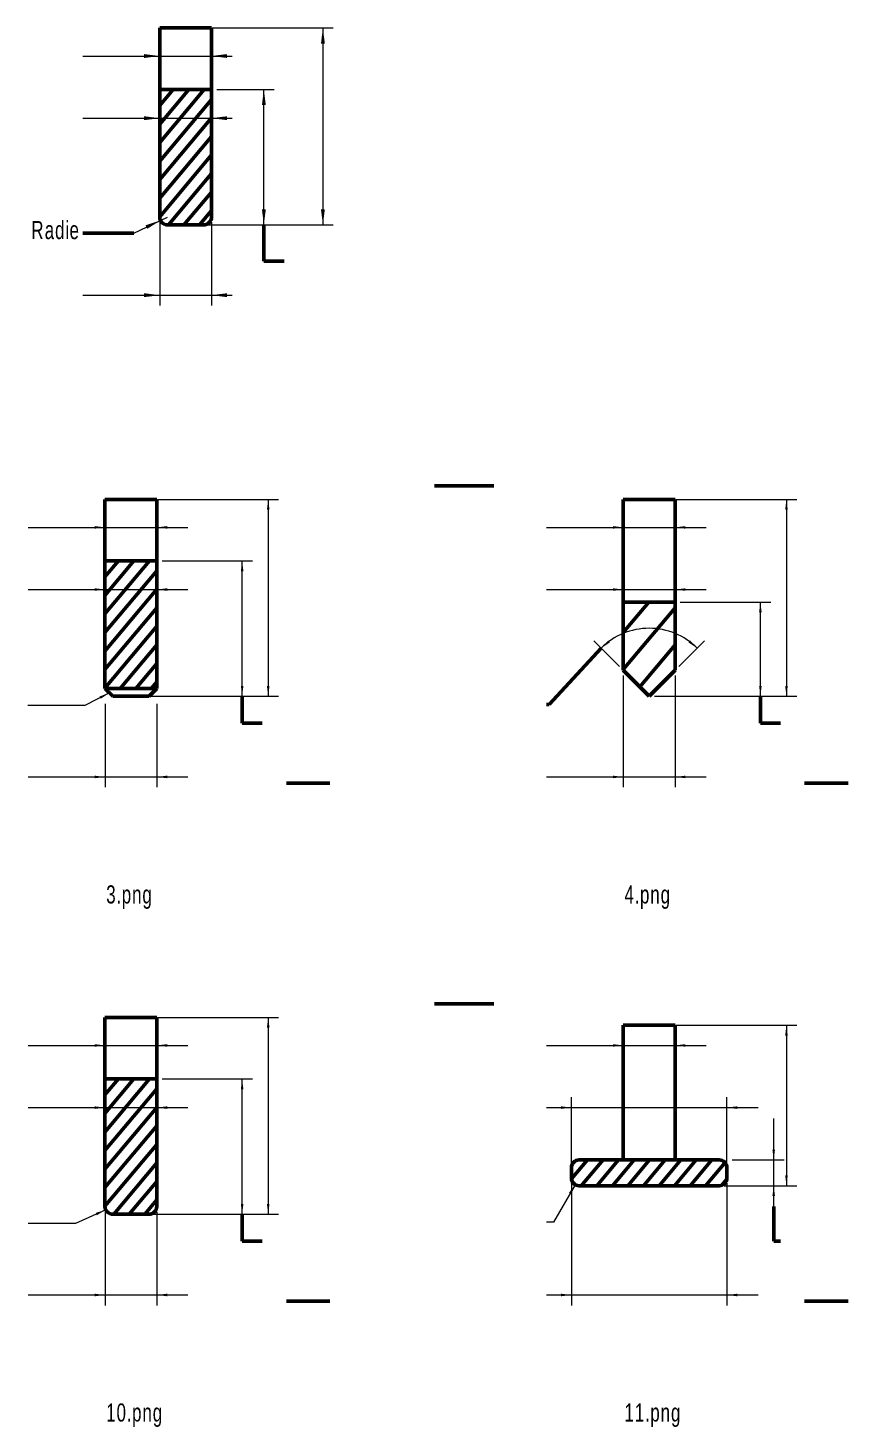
# Model space of a CAD drawing. Header units: millimetres. Extents: x -138 to 541, y -320 to -34.
# Drawn here: x 183.1 to 341.3, y -320.3 to -50.3 of the extents above; entities that cross this region are included whole.
import ezdxf

# ---------------------------------------------------------------- set-up
doc = ezdxf.new("R2010")
doc.units = ezdxf.units.MM
doc.layers.get('0').update_dxf_attribs({"lineweight": 35})
doc.layers.add('Dimension Layer', color=3, linetype='Continuous', lineweight=18)
doc.layers.add('Thick Solid Layer', color=7, linetype='Continuous', lineweight=50)
doc.styles.get("Standard").update_dxf_attribs({"font": '', "width": 0.667})
doc.styles.get('Standard').set_extended_font_data('arial')
doc.dimstyles.get("Standard").update_dxf_attribs({"dimtxt": 3.5, "dimasz": 4, "dimexe": 2, "dimexo": 0, "dimtad": 1, "dimdsep": 46, "dimtxsty": 'Standard', "dimblk": '_CAXARROW', "dimcen": 0, "dimdle": 8, "dimazin": 2, "dimtfac": 0.707107, "dimtdec": 3, "dimtmove": 2, "dimatfit": 3, "dimfxl": 1, "dimfrac": 2, "dimtolj": 1, "dimarcsym": 1})

# ---------------------------------------------------------------- blocks, each defined once
blk = doc.blocks.new('*X2')
at = {"layer": 'Dimension Layer'}
for points in [[(239.97, -50.26), (240.35, -53.26), (239.6, -53.26)], [(239.97, -88.26), (240.35, -85.26), (239.6, -85.26)]]:
    blk.add_hatch(color=0, dxfattribs=at).paths.add_polyline_path(points, flags=0)
at = {"layer": 'Dimension Layer', "color": 0}
for p, q in [((218.63, -50.26), (241.97, -50.26)), ((239.97, -50.26), (239.97, -88.26)), ((218.63, -88.26), (241.97, -88.26))]:
    blk.add_line(p, q, dxfattribs=at)
at = {"layer": 'Dimension Layer', "color": 0, "insert": (239.35, -55.07), "char_height": 3.5, "width": 7, "attachment_point": 5, "rotation": 90, "line_spacing_factor": 1.15057}
blk.add_mtext('\\T1.1; ', dxfattribs=at)
blk = doc.blocks.new('_CAXARROW')
blk.add_hatch(color=0).paths.add_polyline_path([(0, 0), (-1, 0.125), (-1, -0.125)], flags=0)
blk = doc.blocks.new('*X3')
at = {"layer": 'Dimension Layer'}
for points in [[(208.48, -55.67), (205.48, -55.3), (205.48, -56.05)], [(218.48, -55.67), (221.48, -55.3), (221.48, -56.05)]]:
    blk.add_hatch(color=0, dxfattribs=at).paths.add_polyline_path(points, flags=0)
at = {"layer": 'Dimension Layer', "color": 0}
for p, q in [((208.48, -59.36), (208.48, -53.67)), ((218.48, -59.36), (218.48, -53.67)), ((193.64, -55.67), (222.48, -55.67))]:
    blk.add_line(p, q, dxfattribs=at)
at = {"layer": 'Dimension Layer', "color": 0, "insert": (193.64, -55.05), "char_height": 3.5, "width": 7, "attachment_point": 5, "line_spacing_factor": 1.15057}
blk.add_mtext('\\T1.1; ', dxfattribs=at)
blk = doc.blocks.new('*X4')
at = {"layer": 'Dimension Layer'}
for points in [[(228.58, -62.14), (228.21, -65.14), (228.96, -65.14)], [(228.58, -88.26), (228.21, -85.26), (228.96, -85.26)]]:
    blk.add_hatch(color=0, dxfattribs=at).paths.add_polyline_path(points, flags=0)
at = {"layer": 'Dimension Layer', "color": 0}
for p, q in [((219.48, -62.14), (230.58, -62.14)), ((228.58, -88.26), (228.58, -62.14)), ((214.48, -88.26), (230.58, -88.26))]:
    blk.add_line(p, q, dxfattribs=at)
at = {"layer": 'Dimension Layer', "color": 0, "insert": (227.96, -75.2), "char_height": 3.5, "width": 7, "attachment_point": 5, "rotation": 90, "line_spacing_factor": 1.15057}
blk.add_mtext('\\T1.1; ', dxfattribs=at)
blk = doc.blocks.new('*X5')
at = {"layer": 'Dimension Layer'}
for points in [[(208.48, -67.67), (205.48, -67.3), (205.48, -68.05)], [(218.48, -67.67), (221.48, -67.3), (221.48, -68.05)]]:
    blk.add_hatch(color=0, dxfattribs=at).paths.add_polyline_path(points, flags=0)
at = {"layer": 'Dimension Layer', "color": 0}
for p, q in [((208.48, -73.19), (208.48, -65.67)), ((218.48, -73.19), (218.48, -65.67)), ((193.64, -67.67), (222.48, -67.67))]:
    blk.add_line(p, q, dxfattribs=at)
at = {"layer": 'Dimension Layer', "color": 0, "insert": (193.64, -67.05), "char_height": 3.5, "width": 7, "attachment_point": 5, "line_spacing_factor": 1.15057}
blk.add_mtext('\\T1.1; ', dxfattribs=at)
blk = doc.blocks.new('*X6')
at = {"layer": 'Dimension Layer'}
for points in [[(208.48, -101.84), (205.48, -101.46), (205.48, -102.21)], [(218.48, -101.84), (221.48, -101.46), (221.48, -102.21)]]:
    blk.add_hatch(color=0, dxfattribs=at).paths.add_polyline_path(points, flags=0)
at = {"layer": 'Dimension Layer', "color": 0}
for p, q in [((208.48, -87.76), (208.48, -103.84)), ((218.48, -87.76), (218.48, -103.84)), ((193.64, -101.84), (222.48, -101.84))]:
    blk.add_line(p, q, dxfattribs=at)
at = {"layer": 'Dimension Layer', "color": 0, "insert": (193.64, -101.21), "char_height": 3.5, "width": 7, "attachment_point": 5, "line_spacing_factor": 1.15057}
blk.add_mtext('\\T1.1; ', dxfattribs=at)
blk = doc.blocks.new('*X7')
at = {"layer": 'Dimension Layer'}
blk.add_hatch(color=0, dxfattribs=at).paths.add_polyline_path([(208.63, -87.4), (205.76, -88.35), (206.08, -89.03)], flags=0)
at = {"layer": 'Dimension Layer', "color": 0}
for q in [(209.98, -86.76), (201.18, -89.84)]:
    blk.add_line((203.51, -89.84), q, dxfattribs=at)
blk = doc.blocks.new('*X31')
at = {"layer": 'Dimension Layer'}
for points in [[(329.42, -242.75), (329.67, -244.75), (329.17, -244.75)], [(329.42, -273.75), (329.67, -271.75), (329.17, -271.75)]]:
    blk.add_hatch(color=0, dxfattribs=at).paths.add_polyline_path(points, flags=0)
at = {"layer": 'Dimension Layer', "color": 0}
for p, q in [((308.08, -242.75), (331.42, -242.75)), ((329.42, -242.75), (329.42, -273.75)), ((317.43, -273.75), (331.42, -273.75))]:
    blk.add_line(p, q, dxfattribs=at)
at = {"layer": 'Dimension Layer', "color": 0, "insert": (328.79, -246.06), "char_height": 3.5, "width": 7, "attachment_point": 5, "rotation": 90, "line_spacing_factor": 1.15057}
blk.add_mtext('\\T1.1; ', dxfattribs=at)
blk = doc.blocks.new('*X32')
at = {"layer": 'Dimension Layer'}
for points in [[(297.93, -246.66), (295.93, -246.41), (295.93, -246.91)], [(307.93, -246.66), (309.93, -246.41), (309.93, -246.91)]]:
    blk.add_hatch(color=0, dxfattribs=at).paths.add_polyline_path(points, flags=0)
at = {"layer": 'Dimension Layer', "color": 0}
for p, q in [((297.93, -250.35), (297.93, -244.66)), ((307.93, -250.35), (307.93, -244.66)), ((283.09, -246.66), (313.93, -246.66))]:
    blk.add_line(p, q, dxfattribs=at)
at = {"layer": 'Dimension Layer', "color": 0, "insert": (283.09, -246.04), "char_height": 3.5, "width": 7, "attachment_point": 5, "line_spacing_factor": 1.15057}
blk.add_mtext('\\T1.1; ', dxfattribs=at)
blk = doc.blocks.new('*X33')
at = {"layer": 'Dimension Layer'}
for points in [[(326.96, -268.75), (326.71, -266.75), (327.21, -266.75)], [(326.96, -273.75), (326.71, -275.75), (327.21, -275.75)]]:
    blk.add_hatch(color=0, dxfattribs=at).paths.add_polyline_path(points, flags=0)
at = {"layer": 'Dimension Layer', "color": 0}
for p, q in [((326.96, -281.75), (326.96, -260.75)), ((318.93, -268.75), (328.96, -268.75)), ((317.43, -273.75), (328.96, -273.75))]:
    blk.add_line(p, q, dxfattribs=at)
at = {"layer": 'Dimension Layer', "color": 0, "insert": (326.34, -271.25), "char_height": 3.5, "width": 7, "attachment_point": 5, "rotation": 90, "line_spacing_factor": 1.15057}
blk.add_mtext('\\T1.1; ', dxfattribs=at)
blk = doc.blocks.new('*X34')
at = {"layer": 'Dimension Layer'}
for points in [[(287.93, -258.66), (285.93, -258.41), (285.93, -258.91)], [(317.93, -258.66), (319.93, -258.41), (319.93, -258.91)]]:
    blk.add_hatch(color=0, dxfattribs=at).paths.add_polyline_path(points, flags=0)
at = {"layer": 'Dimension Layer', "color": 0}
for p, q in [((283.09, -258.66), (323.93, -258.66)), ((287.93, -273.25), (287.93, -256.66)), ((317.93, -273.25), (317.93, -256.66))]:
    blk.add_line(p, q, dxfattribs=at)
at = {"layer": 'Dimension Layer', "color": 0, "insert": (283.09, -258.04), "char_height": 3.5, "width": 7, "attachment_point": 5, "line_spacing_factor": 1.15057}
blk.add_mtext('\\T1.1; ', dxfattribs=at)
blk = doc.blocks.new('*X36')
at = {"layer": 'Dimension Layer'}
for points in [[(287.93, -294.83), (285.93, -294.58), (285.93, -295.08)], [(317.93, -294.83), (319.93, -294.58), (319.93, -295.08)]]:
    blk.add_hatch(color=0, dxfattribs=at).paths.add_polyline_path(points, flags=0)
at = {"layer": 'Dimension Layer', "color": 0}
for p, q in [((287.93, -273.25), (287.93, -296.83)), ((317.93, -273.25), (317.93, -296.83)), ((283.09, -294.83), (323.93, -294.83))]:
    blk.add_line(p, q, dxfattribs=at)
at = {"layer": 'Dimension Layer', "color": 0, "insert": (283.09, -294.2), "char_height": 3.5, "width": 7, "attachment_point": 5, "line_spacing_factor": 1.15057}
blk.add_mtext('\\T1.1; ', dxfattribs=at)
blk = doc.blocks.new('*X48')
at = {"layer": 'Dimension Layer'}
for points in [[(329.42, -141.25), (329.67, -143.25), (329.17, -143.25)], [(329.42, -179.25), (329.67, -177.25), (329.17, -177.25)]]:
    blk.add_hatch(color=0, dxfattribs=at).paths.add_polyline_path(points, flags=0)
at = {"layer": 'Dimension Layer', "color": 0}
for p, q in [((308.08, -141.25), (331.42, -141.25)), ((329.42, -141.25), (329.42, -179.25)), ((308.08, -179.25), (331.42, -179.25))]:
    blk.add_line(p, q, dxfattribs=at)
at = {"layer": 'Dimension Layer', "color": 0, "insert": (328.79, -146.06), "char_height": 3.5, "width": 7, "attachment_point": 5, "rotation": 90, "line_spacing_factor": 1.15057}
blk.add_mtext('\\T1.1; ', dxfattribs=at)
blk = doc.blocks.new('*X49')
at = {"layer": 'Dimension Layer'}
for points in [[(297.93, -146.66), (295.93, -146.41), (295.93, -146.91)], [(307.93, -146.66), (309.93, -146.41), (309.93, -146.91)]]:
    blk.add_hatch(color=0, dxfattribs=at).paths.add_polyline_path(points, flags=0)
at = {"layer": 'Dimension Layer', "color": 0}
for p, q in [((297.93, -150.35), (297.93, -144.66)), ((307.93, -150.35), (307.93, -144.66)), ((283.09, -146.66), (313.93, -146.66))]:
    blk.add_line(p, q, dxfattribs=at)
at = {"layer": 'Dimension Layer', "color": 0, "insert": (283.09, -146.04), "char_height": 3.5, "width": 7, "attachment_point": 5, "line_spacing_factor": 1.15057}
blk.add_mtext('\\T1.1; ', dxfattribs=at)
blk = doc.blocks.new('*X50')
at = {"layer": 'Dimension Layer'}
for points in [[(324.39, -161.07), (324.14, -163.07), (324.64, -163.07)], [(324.39, -179.25), (324.14, -177.25), (324.64, -177.25)]]:
    blk.add_hatch(color=0, dxfattribs=at).paths.add_polyline_path(points, flags=0)
at = {"layer": 'Dimension Layer', "color": 0}
for p, q in [((308.93, -161.07), (326.39, -161.07)), ((324.39, -179.25), (324.39, -161.07)), ((303.93, -179.25), (326.39, -179.25))]:
    blk.add_line(p, q, dxfattribs=at)
at = {"layer": 'Dimension Layer', "color": 0, "insert": (323.77, -170.16), "char_height": 3.5, "width": 7, "attachment_point": 5, "rotation": 90, "line_spacing_factor": 1.15057}
blk.add_mtext('\\T1.1; ', dxfattribs=at)
blk = doc.blocks.new('*X51')
at = {"layer": 'Dimension Layer'}
for points in [[(293.66, -169.98), (295.34, -168.87), (295.03, -168.48)], [(312.19, -169.98), (310.52, -168.87), (310.83, -168.48)]]:
    blk.add_hatch(color=0, dxfattribs=at).paths.add_polyline_path(points, flags=0)
at = {"layer": 'Dimension Layer', "color": 0}
for p, q in [((297.22, -173.54), (292.25, -168.57)), ((308.63, -173.54), (313.61, -168.57))]:
    blk.add_line(p, q, dxfattribs=at)
for start, end in [(90, 135), (45, 90)]:
    blk.add_arc((302.93, -179.25), 13.11, start, end, dxfattribs=at)
at = {"layer": 'Dimension Layer', "color": 0, "insert": (302.93, -166.14), "char_height": 3.5, "width": 7, "attachment_point": 5, "line_spacing_factor": 1.15057}
blk.add_mtext('\\T1.1; ', dxfattribs=at)
blk = doc.blocks.new('*X52')
at = {"layer": 'Dimension Layer'}
for points in [[(297.93, -158.66), (295.93, -158.41), (295.93, -158.91)], [(307.93, -158.66), (309.93, -158.41), (309.93, -158.91)]]:
    blk.add_hatch(color=0, dxfattribs=at).paths.add_polyline_path(points, flags=0)
at = {"layer": 'Dimension Layer', "color": 0}
for p, q in [((283.09, -158.66), (313.93, -158.66)), ((297.93, -164.18), (297.93, -156.66)), ((307.93, -164.18), (307.93, -156.66))]:
    blk.add_line(p, q, dxfattribs=at)
at = {"layer": 'Dimension Layer', "color": 0, "insert": (283.09, -158.04), "char_height": 3.5, "width": 7, "attachment_point": 5, "line_spacing_factor": 1.15057}
blk.add_mtext('\\T1.1; ', dxfattribs=at)
blk = doc.blocks.new('*X53')
at = {"layer": 'Dimension Layer'}
for points in [[(297.93, -194.83), (295.93, -194.58), (295.93, -195.08)], [(307.93, -194.83), (309.93, -194.58), (309.93, -195.08)]]:
    blk.add_hatch(color=0, dxfattribs=at).paths.add_polyline_path(points, flags=0)
at = {"layer": 'Dimension Layer', "color": 0}
for p, q in [((297.93, -175.25), (297.93, -196.83)), ((307.93, -175.25), (307.93, -196.83)), ((283.09, -194.83), (313.93, -194.83))]:
    blk.add_line(p, q, dxfattribs=at)
at = {"layer": 'Dimension Layer', "color": 0, "insert": (283.09, -194.2), "char_height": 3.5, "width": 7, "attachment_point": 5, "line_spacing_factor": 1.15057}
blk.add_mtext('\\T1.1; ', dxfattribs=at)
blk = doc.blocks.new('*X54')
at = {"layer": 'Dimension Layer'}
for points in [[(229.42, -241.25), (229.67, -243.25), (229.17, -243.25)], [(229.42, -279.25), (229.67, -277.25), (229.17, -277.25)]]:
    blk.add_hatch(color=0, dxfattribs=at).paths.add_polyline_path(points, flags=0)
at = {"layer": 'Dimension Layer', "color": 0}
for p, q in [((208.08, -241.25), (231.42, -241.25)), ((229.42, -241.25), (229.42, -279.25)), ((208.08, -279.25), (231.42, -279.25))]:
    blk.add_line(p, q, dxfattribs=at)
at = {"layer": 'Dimension Layer', "color": 0, "insert": (228.79, -246.06), "char_height": 3.5, "width": 7, "attachment_point": 5, "rotation": 90, "line_spacing_factor": 1.15057}
blk.add_mtext('\\T1.1; ', dxfattribs=at)
blk = doc.blocks.new('*X55')
at = {"layer": 'Dimension Layer'}
for points in [[(197.93, -246.66), (195.93, -246.41), (195.93, -246.91)], [(207.93, -246.66), (209.93, -246.41), (209.93, -246.91)]]:
    blk.add_hatch(color=0, dxfattribs=at).paths.add_polyline_path(points, flags=0)
at = {"layer": 'Dimension Layer', "color": 0}
for p, q in [((197.93, -250.35), (197.93, -244.66)), ((207.93, -250.35), (207.93, -244.66)), ((183.09, -246.66), (213.93, -246.66))]:
    blk.add_line(p, q, dxfattribs=at)
at = {"layer": 'Dimension Layer', "color": 0, "insert": (183.09, -246.04), "char_height": 3.5, "width": 7, "attachment_point": 5, "line_spacing_factor": 1.15057}
blk.add_mtext('\\T1.1; ', dxfattribs=at)
blk = doc.blocks.new('*X56')
at = {"layer": 'Dimension Layer'}
for points in [[(224.39, -253.13), (224.14, -255.13), (224.64, -255.13)], [(224.39, -279.25), (224.14, -277.25), (224.64, -277.25)]]:
    blk.add_hatch(color=0, dxfattribs=at).paths.add_polyline_path(points, flags=0)
at = {"layer": 'Dimension Layer', "color": 0}
for p, q in [((208.93, -253.13), (226.39, -253.13)), ((224.39, -279.25), (224.39, -253.13)), ((203.93, -279.25), (226.39, -279.25))]:
    blk.add_line(p, q, dxfattribs=at)
at = {"layer": 'Dimension Layer', "color": 0, "insert": (223.77, -266.19), "char_height": 3.5, "width": 7, "attachment_point": 5, "rotation": 90, "line_spacing_factor": 1.15057}
blk.add_mtext('\\T1.1; ', dxfattribs=at)
blk = doc.blocks.new('*X57')
at = {"layer": 'Dimension Layer'}
for points in [[(197.93, -258.66), (195.93, -258.41), (195.93, -258.91)], [(207.93, -258.66), (209.93, -258.41), (209.93, -258.91)]]:
    blk.add_hatch(color=0, dxfattribs=at).paths.add_polyline_path(points, flags=0)
at = {"layer": 'Dimension Layer', "color": 0}
for p, q in [((183.09, -258.66), (213.93, -258.66)), ((197.93, -264.18), (197.93, -256.66)), ((207.93, -264.18), (207.93, -256.66))]:
    blk.add_line(p, q, dxfattribs=at)
at = {"layer": 'Dimension Layer', "color": 0, "insert": (183.09, -258.04), "char_height": 3.5, "width": 7, "attachment_point": 5, "line_spacing_factor": 1.15057}
blk.add_mtext('\\T1.1; ', dxfattribs=at)
blk = doc.blocks.new('*X58')
at = {"layer": 'Dimension Layer'}
for points in [[(197.93, -294.83), (195.93, -294.58), (195.93, -295.08)], [(207.93, -294.83), (209.93, -294.58), (209.93, -295.08)]]:
    blk.add_hatch(color=0, dxfattribs=at).paths.add_polyline_path(points, flags=0)
at = {"layer": 'Dimension Layer', "color": 0}
for p, q in [((197.93, -278.75), (197.93, -296.83)), ((207.93, -278.75), (207.93, -296.83)), ((183.09, -294.83), (213.93, -294.83))]:
    blk.add_line(p, q, dxfattribs=at)
at = {"layer": 'Dimension Layer', "color": 0, "insert": (183.09, -294.2), "char_height": 3.5, "width": 7, "attachment_point": 5, "line_spacing_factor": 1.15057}
blk.add_mtext('\\T1.1; ', dxfattribs=at)
blk = doc.blocks.new('*X69')
at = {"layer": 'Dimension Layer'}
for points in [[(229.42, -141.25), (229.67, -143.25), (229.17, -143.25)], [(229.42, -179.25), (229.67, -177.25), (229.17, -177.25)]]:
    blk.add_hatch(color=0, dxfattribs=at).paths.add_polyline_path(points, flags=0)
at = {"layer": 'Dimension Layer', "color": 0}
for p, q in [((208.08, -141.25), (231.42, -141.25)), ((229.42, -141.25), (229.42, -179.25)), ((208.08, -179.25), (231.42, -179.25))]:
    blk.add_line(p, q, dxfattribs=at)
at = {"layer": 'Dimension Layer', "color": 0, "insert": (228.79, -146.06), "char_height": 3.5, "width": 7, "attachment_point": 5, "rotation": 90, "line_spacing_factor": 1.15057}
blk.add_mtext('\\T1.1; ', dxfattribs=at)
blk = doc.blocks.new('*X70')
at = {"layer": 'Dimension Layer'}
for points in [[(197.93, -146.66), (195.93, -146.41), (195.93, -146.91)], [(207.93, -146.66), (209.93, -146.41), (209.93, -146.91)]]:
    blk.add_hatch(color=0, dxfattribs=at).paths.add_polyline_path(points, flags=0)
at = {"layer": 'Dimension Layer', "color": 0}
for p, q in [((197.93, -150.35), (197.93, -144.66)), ((207.93, -150.35), (207.93, -144.66)), ((183.09, -146.66), (213.93, -146.66))]:
    blk.add_line(p, q, dxfattribs=at)
at = {"layer": 'Dimension Layer', "color": 0, "insert": (183.09, -146.04), "char_height": 3.5, "width": 7, "attachment_point": 5, "line_spacing_factor": 1.15057}
blk.add_mtext('\\T1.1; ', dxfattribs=at)
blk = doc.blocks.new('*X71')
at = {"layer": 'Dimension Layer'}
for points in [[(224.39, -153.13), (224.14, -155.13), (224.64, -155.13)], [(224.39, -179.25), (224.14, -177.25), (224.64, -177.25)]]:
    blk.add_hatch(color=0, dxfattribs=at).paths.add_polyline_path(points, flags=0)
at = {"layer": 'Dimension Layer', "color": 0}
for p, q in [((208.93, -153.13), (226.39, -153.13)), ((224.39, -179.25), (224.39, -153.13)), ((203.93, -179.25), (226.39, -179.25))]:
    blk.add_line(p, q, dxfattribs=at)
at = {"layer": 'Dimension Layer', "color": 0, "insert": (223.77, -166.19), "char_height": 3.5, "width": 7, "attachment_point": 5, "rotation": 90, "line_spacing_factor": 1.15057}
blk.add_mtext('\\T1.1; ', dxfattribs=at)
blk = doc.blocks.new('*X72')
at = {"layer": 'Dimension Layer'}
for points in [[(197.93, -158.66), (195.93, -158.41), (195.93, -158.91)], [(207.93, -158.66), (209.93, -158.41), (209.93, -158.91)]]:
    blk.add_hatch(color=0, dxfattribs=at).paths.add_polyline_path(points, flags=0)
at = {"layer": 'Dimension Layer', "color": 0}
for p, q in [((183.09, -158.66), (213.93, -158.66)), ((197.93, -164.18), (197.93, -156.66)), ((207.93, -164.18), (207.93, -156.66))]:
    blk.add_line(p, q, dxfattribs=at)
at = {"layer": 'Dimension Layer', "color": 0, "insert": (183.09, -158.04), "char_height": 3.5, "width": 7, "attachment_point": 5, "line_spacing_factor": 1.15057}
blk.add_mtext('\\T1.1; ', dxfattribs=at)
blk = doc.blocks.new('*X73')
at = {"layer": 'Dimension Layer'}
for points in [[(197.93, -194.83), (195.93, -194.58), (195.93, -195.08)], [(207.93, -194.83), (209.93, -194.58), (209.93, -195.08)]]:
    blk.add_hatch(color=0, dxfattribs=at).paths.add_polyline_path(points, flags=0)
at = {"layer": 'Dimension Layer', "color": 0}
for p, q in [((197.93, -180.75), (197.93, -196.83)), ((207.93, -180.75), (207.93, -196.83)), ((183.09, -194.83), (213.93, -194.83))]:
    blk.add_line(p, q, dxfattribs=at)
at = {"layer": 'Dimension Layer', "color": 0, "insert": (183.09, -194.2), "char_height": 3.5, "width": 7, "attachment_point": 5, "line_spacing_factor": 1.15057}
blk.add_mtext('\\T1.1; ', dxfattribs=at)
blk = doc.blocks.new('*X95')
at = {"layer": 'Dimension Layer', "linetype": 'Continuous'}
blk.add_hatch(color=0, dxfattribs=at).paths.add_polyline_path([(15.71, 2.44), (14.05, 1.3), (13.82, 1.74)], flags=0)
at = {"layer": 'Dimension Layer', "color": 0}
for p, q in [((10.99, 0), (0, 0)), ((15.71, 2.44), (10.99, 0))]:
    blk.add_line(p, q, dxfattribs=at)
blk = doc.blocks.new('*X98')
at = {"layer": 'Dimension Layer', "linetype": 'Continuous'}
blk.add_hatch(color=0, dxfattribs=at).paths.add_polyline_path([(5.56, 7.24), (4.78, 5.39), (4.35, 5.64)], flags=0)
at = {"layer": 'Dimension Layer', "color": 0}
for p, q in [((5.56, 7.24), (1.38, 0)), ((1.38, 0), (0, 0))]:
    blk.add_line(p, q, dxfattribs=at)
blk = doc.blocks.new('*X99')
at = {"layer": 'Dimension Layer', "linetype": 'Continuous'}
blk.add_hatch(color=0, dxfattribs=at).paths.add_polyline_path([(14.98, 2.67), (13.27, 1.61), (13.06, 2.06)], flags=0)
at = {"layer": 'Dimension Layer', "color": 0}
for p, q in [((9.16, 0), (0, 0)), ((14.98, 2.67), (9.16, 0))]:
    blk.add_line(p, q, dxfattribs=at)

msp = doc.modelspace()

# ---------------------------------------------------------------- linework, layer by layer
at = {"layer": 'Thick Solid Layer'}
for p, q in [((208.485, -50.258), (218.485, -50.258)), ((208.485, -86.758), (208.485, -50.258)), ((218.485, -86.758), (218.485, -50.258)), ((208.485, -62.142), (218.485, -62.142)), ((217.08, -62.142), (208.485, -72.385)), ((214.08, -62.142), (208.485, -68.81)), ((211.08, -62.142), (208.485, -65.235)), ((218.485, -64.043), (208.485, -75.96)), ((218.485, -67.618), (208.485, -79.536)), ((218.485, -71.193), (208.485, -83.111)), ((218.485, -74.769), (208.485, -86.686)), ((218.485, -78.344), (210.166, -88.258)), ((218.485, -81.919), (213.166, -88.258)), ((218.485, -85.495), (216.166, -88.258)), ((216.985, -88.258), (209.985, -88.258)), ((228.582, -88.258), (228.582, -95.258)), ((193.645, -89.837), (203.512, -89.837)), ((228.582, -95.258), (232.474, -95.258)), ((272.927, -138.625), (261.515, -138.625)), ((197.927, -141.247), (207.927, -141.247)), ((197.927, -177.747), (197.927, -141.247)), ((207.927, -177.747), (207.927, -141.247)), ((297.927, -141.247), (307.927, -141.247)), ((297.927, -174.247), (297.927, -141.247)), ((307.927, -174.247), (307.927, -141.247)), ((206.523, -153.131), (197.927, -163.374)), ((203.523, -153.131), (197.927, -159.799)), ((200.523, -153.131), (197.927, -156.224)), ((198.041, -153.131), (208.041, -153.131)), ((207.927, -155.032), (197.927, -166.949)), ((207.927, -158.607), (197.927, -170.525)), ((302.864, -161.066), (297.927, -166.949)), ((298.041, -161.066), (308.041, -161.066)), ((207.927, -162.182), (197.927, -174.1)), ((307.927, -162.182), (297.927, -174.1)), ((207.927, -165.758), (197.927, -177.675)), ((207.927, -169.333), (200.867, -177.747)), ((293.66, -169.98), (283.659, -180.829)), ((307.927, -169.333), (301.123, -177.442)), ((207.927, -172.908), (203.867, -177.747)), ((302.927, -179.247), (297.927, -174.247)), ((302.927, -179.247), (307.927, -174.247)), ((199.427, -179.247), (197.927, -177.747)), ((197.927, -177.747), (207.927, -177.747)), ((207.927, -177.747), (206.427, -179.247)), ((207.927, -176.484), (206.867, -177.747)), ((206.427, -179.247), (199.427, -179.247)), ((224.392, -179.247), (224.392, -184.425)), ((283.087, -180.826), (283.659, -180.829)), ((324.392, -179.247), (324.392, -184.425)), ((224.392, -184.425), (228.284, -184.425)), ((324.392, -184.425), (328.284, -184.425)), ((232.927, -196.002), (241.297, -196.002)), ((332.927, -196.002), (341.297, -196.002)), ((272.927, -238.625), (261.515, -238.625)), ((197.927, -241.247), (207.927, -241.247)), ((197.927, -277.747), (197.927, -241.247)), ((207.927, -277.747), (207.927, -241.247)), ((297.927, -242.747), (307.927, -242.747)), ((297.927, -242.747), (297.927, -268.747)), ((307.927, -242.747), (307.927, -268.747)), ((197.927, -253.131), (207.927, -253.131)), ((206.523, -253.131), (197.927, -263.374)), ((203.523, -253.131), (197.927, -259.799)), ((200.523, -253.131), (197.927, -256.224)), ((207.927, -255.032), (197.927, -266.949)), ((207.927, -258.607), (197.927, -270.525)), ((207.927, -262.182), (197.927, -274.1)), ((207.927, -265.758), (197.927, -277.675)), ((207.927, -269.333), (199.609, -279.247)), ((291.023, -268.747), (287.938, -272.423)), ((289.427, -268.747), (316.427, -268.747)), ((294.023, -268.747), (289.827, -273.747)), ((297.023, -268.747), (292.827, -273.747)), ((300.023, -268.747), (295.827, -273.747)), ((303.023, -268.747), (298.827, -273.747)), ((306.023, -268.747), (301.827, -273.747)), ((309.023, -268.747), (304.827, -273.747)), ((312.023, -268.747), (307.827, -273.747)), ((315.023, -268.747), (310.827, -273.747)), ((317.575, -269.281), (313.827, -273.747)), ((287.927, -272.247), (287.927, -270.247)), ((317.913, -272.453), (316.888, -273.674)), ((317.927, -272.247), (317.927, -270.247)), ((207.927, -272.908), (202.609, -279.247)), ((289.427, -273.747), (316.427, -273.747)), ((207.927, -276.484), (205.609, -279.247)), ((326.964, -277.747), (326.964, -284.425)), ((206.427, -279.247), (199.427, -279.247)), ((224.392, -279.247), (224.392, -284.425)), ((224.392, -284.425), (228.284, -284.425)), ((326.964, -284.425), (328.284, -284.425)), ((232.927, -296.002), (241.297, -296.002)), ((332.927, -296.002), (341.297, -296.002))]:
    msp.add_line(p, q, dxfattribs=at)
for centre, start, end in [((209.985, -86.758), 180, 270), ((216.985, -86.758), 270, 0), ((289.427, -270.247), 90, 180), ((316.427, -270.247), 0, 90), ((289.427, -272.247), 180, 270), ((316.427, -272.247), 270, 360), ((199.427, -277.747), 180, 270), ((206.427, -277.747), 270, 0)]:
    msp.add_arc(centre, 1.5, start, end, dxfattribs=at)

# ---------------------------------------------------------------- block references
at = {"layer": 'Dimension Layer'}
for name, p in [('*X95', (183.069, -181.035)), ('*X98', (283.087, -280.774)), ('*X99', (183.087, -281.049))]:
    msp.add_blockref(name, p, dxfattribs=at)

# ---------------------------------------------------------------- texts
at = {"layer": 'Dimension Layer', "char_height": 3.5, "width": 22.23408, "attachment_point": 1, "line_spacing_factor": 1.15057}
for s, insert in [('\\T1.1;3.png', (198.166, -215.76)), ('\\T1.1;4.png', (298.166, -215.76)), ('\\T1.1;10.png', (198.166, -315.76)), ('\\T1.1;11.png', (298.166, -315.76))]:
    msp.add_mtext(s, dxfattribs=dict(at, insert=insert))
at = {"layer": 'Thick Solid Layer', "insert": (183.71, -87.511), "char_height": 3.5, "width": 39.46175, "attachment_point": 1}
msp.add_mtext('\\T1.1;Radie', dxfattribs=at)

# ---------------------------------------------------------------- dimensions: what is measured, and where the dimension line sits
at = {"layer": 'Dimension Layer'}
for base, p1, p2, angle, override, picture, middle in [((239.974, -88.258), (217.634, -50.258), (217.634, -88.258), 270, {"dimscale": 1, "dimasz": 3, "dimexo": 1, "dimsah": 1, "dimtfill": 1}, '*X2', (239.349, -55.073)), ((228.582, -62.142), (213.485, -88.258), (218.485, -62.142), 90, {"dimscale": 1, "dimasz": 3, "dimexo": 1, "dimsah": 1, "dimdle": 6, "dimtfill": 1}, '*X4', (227.957, -75.2)), ((229.417, -179.247), (207.077, -141.247), (207.077, -179.247), 270, {"dimscale": 1, "dimasz": 2, "dimexo": 1, "dimsah": 1, "dimtfill": 1}, '*X69', (228.792, -146.062)), ((329.417, -179.247), (307.077, -141.247), (307.077, -179.247), 270, {"dimscale": 1, "dimasz": 2, "dimexo": 1, "dimsah": 1, "dimtfill": 1}, '*X48', (328.792, -146.062)), ((207.927, -146.662), (197.927, -153.346), (207.927, -153.346), 0, {"dimscale": 1, "dimasz": 2, "dimexo": 3, "dimsah": 1, "dimdle": 6, "dimtfill": 1}, '*X70', (183.087, -146.037)), ((224.392, -153.131), (202.927, -179.247), (207.927, -153.131), 90, {"dimscale": 1, "dimasz": 2, "dimexo": 1, "dimsah": 1, "dimdle": 6, "dimtfill": 1}, '*X71', (223.767, -166.189)), ((324.392, -161.066), (302.927, -179.247), (307.927, -161.066), 90, {"dimscale": 1, "dimasz": 2, "dimexo": 1, "dimsah": 1, "dimdle": 6, "dimtfill": 1}, '*X50', (323.767, -170.156)), ((229.417, -279.247), (207.077, -241.247), (207.077, -279.247), 270, {"dimscale": 1, "dimasz": 2, "dimexo": 1, "dimsah": 1, "dimtfill": 1}, '*X54', (228.792, -246.062)), ((329.417, -273.747), (307.077, -242.747), (316.427, -273.747), 270, {"dimscale": 1, "dimasz": 2, "dimexo": 1, "dimsah": 1, "dimtfill": 1}, '*X31', (328.792, -246.062)), ((224.392, -253.131), (202.927, -279.247), (207.927, -253.131), 90, {"dimscale": 1, "dimasz": 2, "dimexo": 1, "dimsah": 1, "dimdle": 6, "dimtfill": 1}, '*X56', (223.767, -266.189)), ((326.964, -268.747), (316.427, -273.747), (317.927, -268.747), 90, {"dimscale": 1, "dimasz": 2, "dimexo": 1, "dimsah": 1, "dimtfill": 1}, '*X33', (326.339, -271.247))]:
    dim = msp.add_linear_dim(base=base, p1=p1, p2=p2, angle=angle, text=' ', dimstyle='Standard', override=override, dxfattribs=at)
    dim.commit()
    dim.dimension.update_dxf_attribs({"geometry": picture, "text_midpoint": middle, "dimtype": 160})
for base, p1, p2, override, picture, middle in [((218.485, -55.673), (208.485, -62.357), (218.485, -62.357), {"dimscale": 1, "dimasz": 3, "dimexo": 3, "dimsah": 1, "dimdle": 6, "dimtfill": 1}, '*X3', (193.645, -55.048)), ((218.485, -67.673), (208.485, -76.193), (218.485, -76.193), {"dimscale": 1, "dimasz": 3, "dimexo": 3, "dimsah": 1, "dimdle": 6, "dimtfill": 1}, '*X5', (193.645, -67.048)), ((218.485, -101.837), (208.485, -86.758), (218.485, -86.758), {"dimscale": 1, "dimasz": 3, "dimexo": 1, "dimsah": 1, "dimdle": 6, "dimtfill": 1}, '*X6', (193.645, -101.212)), ((307.927, -146.662), (297.927, -153.346), (307.927, -153.346), {"dimscale": 1, "dimasz": 2, "dimexo": 3, "dimsah": 1, "dimdle": 6, "dimtfill": 1}, '*X49', (283.087, -146.037)), ((207.927, -158.662), (197.927, -167.182), (207.927, -167.182), {"dimscale": 1, "dimasz": 2, "dimexo": 3, "dimsah": 1, "dimdle": 6, "dimtfill": 1}, '*X72', (183.087, -158.037)), ((307.927, -158.662), (297.927, -167.182), (307.927, -167.182), {"dimscale": 1, "dimasz": 2, "dimexo": 3, "dimsah": 1, "dimdle": 6, "dimtfill": 1}, '*X52', (283.087, -158.037)), ((307.927, -194.826), (297.927, -174.247), (307.927, -174.247), {"dimscale": 1, "dimasz": 2, "dimexo": 1, "dimsah": 1, "dimdle": 6, "dimtfill": 1}, '*X53', (283.087, -194.201)), ((207.927, -194.826), (197.927, -179.747), (207.927, -179.747), {"dimscale": 1, "dimasz": 2, "dimexo": 1, "dimsah": 1, "dimdle": 6, "dimtfill": 1}, '*X73', (183.087, -194.201)), ((207.927, -246.662), (197.927, -253.346), (207.927, -253.346), {"dimscale": 1, "dimasz": 2, "dimexo": 3, "dimsah": 1, "dimdle": 6, "dimtfill": 1}, '*X55', (183.087, -246.037)), ((307.927, -246.662), (297.927, -253.346), (307.927, -253.346), {"dimscale": 1, "dimasz": 2, "dimexo": 3, "dimsah": 1, "dimdle": 6, "dimtfill": 1}, '*X32', (283.087, -246.037)), ((207.927, -258.662), (197.927, -267.182), (207.927, -267.182), {"dimscale": 1, "dimasz": 2, "dimexo": 3, "dimsah": 1, "dimdle": 6, "dimtfill": 1}, '*X57', (183.087, -258.037)), ((317.927, -258.662), (287.927, -274.247), (317.927, -274.247), {"dimscale": 1, "dimasz": 2, "dimexo": 1, "dimsah": 1, "dimdle": 6, "dimtfill": 1}, '*X34', (283.087, -258.037)), ((317.927, -294.826), (287.927, -272.247), (317.927, -272.247), {"dimscale": 1, "dimasz": 2, "dimexo": 1, "dimsah": 1, "dimdle": 6, "dimtfill": 1}, '*X36', (283.087, -294.201)), ((207.927, -294.826), (197.927, -277.747), (207.927, -277.747), {"dimscale": 1, "dimasz": 2, "dimexo": 1, "dimsah": 1, "dimdle": 6, "dimtfill": 1}, '*X58', (183.087, -294.201))]:
    dim = msp.add_linear_dim(base=base, p1=p1, p2=p2, text=' ', dimstyle='Standard', override=override, dxfattribs=at)
    dim.commit()
    dim.dimension.update_dxf_attribs({"geometry": picture, "text_midpoint": middle, "dimtype": 160})
dim = msp.add_radius_dim(center=(209.985, -86.758), mpoint=(208.63, -87.402), text=' ', dimstyle='Standard', override={"dimscale": 1, "dimasz": 3, "dimexo": 1, "dimtih": 1, "dimtoh": 1, "dimpost": 'R<>', "dimsah": 1, "dimtfill": 1}, dxfattribs=at)
dim.commit()
dim.dimension.update_dxf_attribs({"geometry": '*X7', "text_midpoint": (201.178, -101.087), "dimtype": 164})
dim = msp.add_angular_dim_2l(base=(302.927, -166.141), line1=((302.927, -179.247), (307.927, -174.247)), line2=((302.927, -179.247), (297.927, -174.247)), text=' ', dimstyle='Standard', override={"dimscale": 1, "dimasz": 2, "dimexo": 1, "dimgap": 0, "dimtad": 1, "dimtih": 0, "dimtoh": 0, "dimsah": 1, "dimtdec": 2, "dimtfill": 1}, dxfattribs=at)
dim.commit()
dim.dimension.update_dxf_attribs({"geometry": '*X51', "text_midpoint": (302.927, -166.141), "dimtype": 162})

doc.saveas('drawing.dxf')
